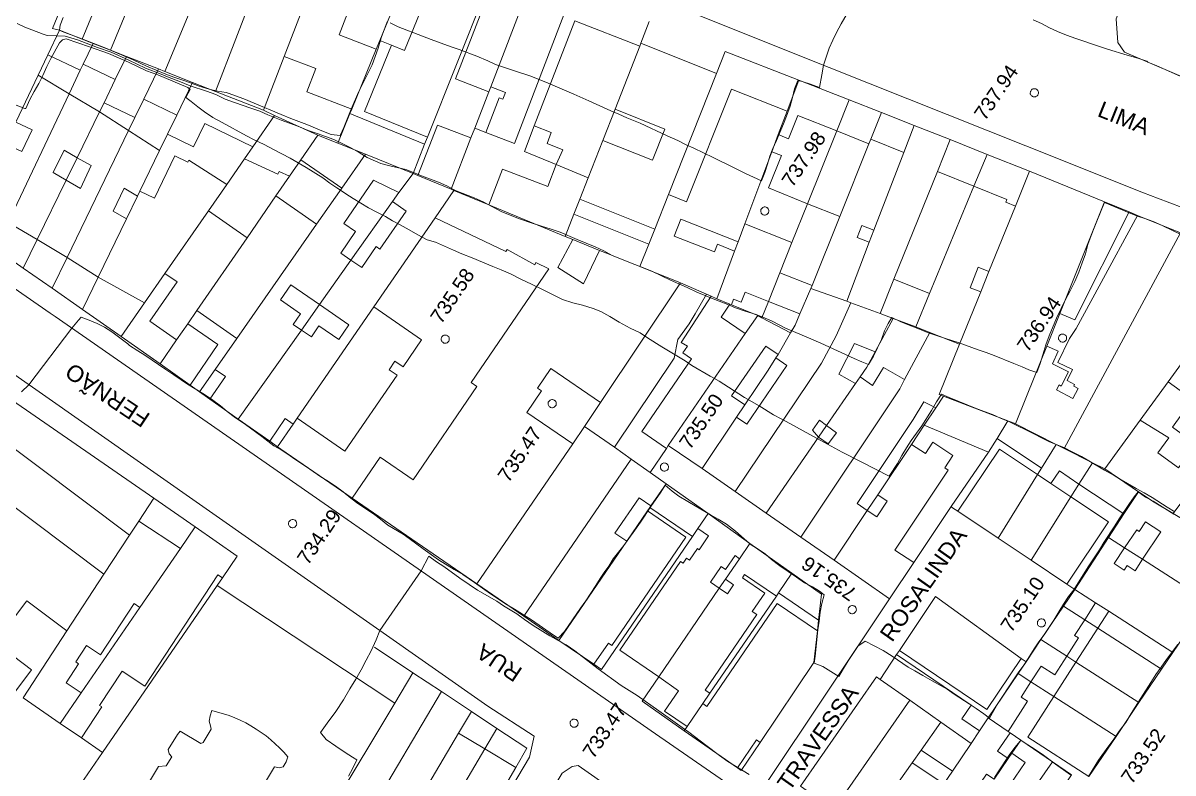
# Model space of a CAD drawing. Header units: metres. Extents: x 325024 to 7190115, y 7391967 to 10157759.
# Drawn here: x 325580.7 to 325721.8, y 7392856.7 to 7392948.6 of the extents above; entities that cross this region are included whole.
import ezdxf
from ezdxf.enums import TextEntityAlignment as Align

# ---------------------------------------------------------------- set-up
doc = ezdxf.new("R2010")
doc.units = ezdxf.units.M
doc.layers.get('0').update_dxf_attribs({"lineweight": 18})
for name, color, linetype, lineweight in [('100_SIST_VIARIO_MEIO_FIO', 1, 'Continuous', 18), ('108_SEP_FIS_CANT_CENT_ILHA', 7, 'Continuous', 18), ('144_P_DUPLA_ASF_TOP', 7, 'Continuous', 18), ('160_P_SIMP_ASF_TOP', 7, 'Continuous', 18), ('206_MURO_E_MURO_ARRIMO', 7, 'Continuous', 18), ('214_PROJ_BEIRAL_EDIF', 10, 'Continuous', 18), ('600_CURVA_MESTRA', 14, 'Continuous', 18), ('604_CURVA_INTERM', 7, 'Continuous', 18), ('606_PTO_COTADO', 7, 'Continuous', 18), ('608_PTO_COTADO_INTERVIA', 1, 'Continuous', 18)]:
    doc.layers.add(name, color=color, linetype=linetype, lineweight=lineweight)
doc.styles.add('Style-Arial', font='arial.ttf', dxfattribs={"height": 1.75})

# ---------------------------------------------------------------- blocks, each defined once
blk = doc.blocks.new('SP10')
at = {"color": 0, "linetype": 'Continuous'}
blk.add_lwpolyline([(-0.03, -0.51), (-0.14, -0.49), (-0.24, -0.46), (-0.31, -0.42), (-0.35, -0.39), (-0.42, -0.31), (-0.47, -0.24), (-0.51, -0.15), (-0.52, -0.09), (-0.52, 0.03), (-0.51, 0.11), (-0.48, 0.2), (-0.44, 0.27), (-0.4, 0.33), (-0.32, 0.39), (-0.23, 0.44), (-0.15, 0.48), (-0.1, 0.48), (-0.03, 0.48), (0.08, 0.48), (0.19, 0.44), (0.27, 0.4), (0.35, 0.32), (0.41, 0.23), (0.46, 0.11), (0.48, 0.03), (0.48, -0.03), (0.47, -0.08), (0.44, -0.21), (0.38, -0.3), (0.31, -0.38), (0.23, -0.44), (0.1, -0.49), (0.02, -0.51)], close=True, dxfattribs=at)
blk = doc.blocks.new('SP09')
at = {"color": 0, "linetype": 'Continuous'}
blk.add_lwpolyline([(-0.03, -0.51), (-0.14, -0.49), (-0.24, -0.46), (-0.31, -0.42), (-0.35, -0.39), (-0.42, -0.31), (-0.47, -0.24), (-0.51, -0.15), (-0.52, -0.09), (-0.52, 0.03), (-0.51, 0.11), (-0.48, 0.2), (-0.44, 0.27), (-0.4, 0.33), (-0.32, 0.39), (-0.23, 0.44), (-0.15, 0.48), (-0.1, 0.48), (-0.03, 0.48), (0.08, 0.48), (0.19, 0.44), (0.27, 0.4), (0.35, 0.32), (0.41, 0.23), (0.46, 0.11), (0.48, 0.03), (0.48, -0.03), (0.47, -0.08), (0.44, -0.21), (0.38, -0.3), (0.31, -0.38), (0.23, -0.44), (0.1, -0.49), (0.02, -0.51)], close=True, dxfattribs=at)

msp = doc.modelspace()

# ---------------------------------------------------------------- linework, layer by layer
at = {"layer": '100_SIST_VIARIO_MEIO_FIO'}
for points in [[(325584.063, 7392913.077), (325539.846, 7392943.712), (325518.202, 7392959.079), (325516.641, 7392960.573), (325515.155, 7392962.616), (325514.417, 7392964.302), (325514.179, 7392966.049), (325514.436, 7392968.311), (325516.397, 7392973.214), (325517.671, 7392975.184), (325521.758, 7392978.265), (325523.298, 7392978.963), (325550.149, 7392984.425), (325555.177, 7392985.183), (325568.01, 7392985.638), (325573.228, 7392985.1), (325577.674, 7392983.965), (325674.821, 7392945.11), (325703.734, 7392933.572), (325718.204, 7392927.831), (325719.894, 7392927.188)], [(325537.017, 7392935.249), (325582.306, 7392903.702), (325637.758, 7392864.894), (325643.443, 7392861.206), (325642.878, 7392858.634), (325614.67, 7392811.101), (325594.577, 7392776.41), (325592.279, 7392773.934), (325542.214, 7392805.927)], [(325719.894, 7392927.188), (325724.426, 7392925.464), (325729.176, 7392923.391), (325736.42, 7392919.65), (325743.549, 7392915.694), (325750.508, 7392911.449), (325757.286, 7392906.922), (325763.87, 7392902.12), (325770.248, 7392897.054), (325776.41, 7392891.731), (325790.968, 7392878.016), (325821.377, 7392848.706), (325837.412, 7392833.304), (325847.612, 7392823.593), (325854.696, 7392817.07), (325860.261, 7392812.178), (325869.472, 7392804.708), (325875.269, 7392800.089), (325887.848, 7392790.923), (325895.691, 7392785.323), (325900.575, 7392781.963), (325912.643, 7392774.706), (325962.342, 7392746.643)], [(325670.758, 7392852.929), (325658.34, 7392861.509), (325584.672, 7392912.655), (325584.063, 7392913.077)], [(325597.316, 7392770.598), (325597.658, 7392772.521), (325598.555, 7392774.8), (325630.424, 7392829.134), (325646.857, 7392856.674), (325648.087, 7392857.496), (325648.825, 7392857.615), (325665.937, 7392845.643)]]:
    msp.add_lwpolyline(points, dxfattribs=at)
at = {"layer": '108_SEP_FIS_CANT_CENT_ILHA'}
msp.add_lwpolyline([(325716.98, 7392951.56), (325715.634, 7392951.202), (325714.827, 7392949.159), (325715.038, 7392946.259), (325715.836, 7392945.086), (325725.33, 7392941.033), (325728.199, 7392939.739)], dxfattribs=at)
at = {"layer": '206_MURO_E_MURO_ARRIMO'}
for p, q in [((325666.884, 7392945.173), (325675.889, 7392941.646)), ((325675.889, 7392941.646), (325682.086, 7392939.219)), ((325682.086, 7392939.219), (325686.048, 7392937.667)), ((325686.048, 7392937.667), (325690.054, 7392936.099)), ((325694.468, 7392934.344), (325699.001, 7392932.542)), ((325699.001, 7392932.542), (325704.204, 7392930.473)), ((325716.418, 7392925.492), (325717.47, 7392925.061)), ((325580.764, 7392918.601), (325577.369, 7392920.966)), ((325584.304, 7392916.135), (325580.764, 7392918.601)), ((325588.046, 7392913.528), (325584.304, 7392916.135)), ((325592.784, 7392910.227), (325588.046, 7392913.528)), ((325597.552, 7392906.859), (325592.784, 7392910.227)), ((325602.4, 7392903.435), (325601.226, 7392904.264)), ((325603.663, 7392902.542), (325602.4, 7392903.435)), ((325596.775, 7392890.383), (325579.46, 7392902.366)), ((325611.953, 7392896.687), (325610.991, 7392897.366)), ((325612.367, 7392896.394), (325611.953, 7392896.687)), ((325621.105, 7392890.392), (325612.367, 7392896.394)), ((325657.661, 7392893.556), (325659.656, 7392896.5)), ((325699.19, 7392896.049), (325694.59, 7392889.351)), ((325601.851, 7392886.87), (325596.775, 7392890.383)), ((325694.59, 7392889.351), (325690, 7392882.485)), ((325694.59, 7392889.351), (325694.776, 7392889.227)), ((325694.776, 7392889.227), (325695.43, 7392888.79)), ((325708.795, 7392879.856), (325709.757, 7392879.213)), ((325687.039, 7392878.055), (325671.648, 7392855.031)), ((325678.178, 7392874.113), (325678.324, 7392875.43)), ((325623.834, 7392872.139), (325628.562, 7392868.999)), ((325688.238, 7392871.716), (325687.898, 7392871.206)), ((325703.778, 7392870.33), (325703.186, 7392870.756)), ((325651.695, 7392869.376), (325650.757, 7392870.021)), ((325656.682, 7392865.5), (325661.857, 7392861.88)), ((325635.733, 7392864.235), (325638.869, 7392862.153)), ((325638.869, 7392862.153), (325642.518, 7392859.729)), ((325642.518, 7392859.729), (325641.177, 7392857.391)), ((325668.824, 7392857.007), (325671.149, 7392860.458)), ((325668.365, 7392857.327), (325668.824, 7392857.007))]:
    msp.add_line(p, q, dxfattribs=at)
for points in [[(325656.52, 7392946.157), (325657.565, 7392948.827)], [(325624.065, 7392945.457), (325621.052, 7392938.101)], [(325582.571, 7392942.233), (325583.761, 7392944.74)], [(325666.884, 7392945.173), (325665.807, 7392942.465)], [(325587.754, 7392942.845), (325586.387, 7392939.966)], [(325674.459, 7392937.829), (325675.889, 7392941.646)], [(325636.153, 7392935.763), (325637.87, 7392940.217)], [(325590.674, 7392938.878), (325590.122, 7392937.748)], [(325680.556, 7392935.408), (325682.086, 7392939.219)], [(325594.467, 7392937.077), (325593.685, 7392935.466)], [(325684.73, 7392934.387), (325686.048, 7392937.667)], [(325635.685, 7392934.55), (325636.153, 7392935.763)], [(325636.153, 7392935.763), (325637.526, 7392935.234)], [(325646.133, 7392931.292), (325642.255, 7392932.912), (325643.455, 7392936.024)], [(325597.48, 7392932.999), (325598.461, 7392935.024)], [(325630.002, 7392933.777), (325630.347, 7392934.642)], [(325697.391, 7392928.649), (325699.001, 7392932.542)], [(325587.377, 7392932.133), (325586.028, 7392929.372)], [(325607.895, 7392931.984), (325605.716, 7392928.846)], [(325613.44, 7392929.872), (325611.76, 7392927.439)], [(325620.961, 7392919.577), (325626.042, 7392926.744)], [(325675.059, 7392921.717), (325676.977, 7392926.494)], [(325582.467, 7392922.086), (325580.764, 7392918.601)], [(325586.135, 7392919.908), (325584.304, 7392916.135)], [(325588.046, 7392913.528), (325589.965, 7392917.489)], [(325595.627, 7392914.322), (325592.784, 7392910.227)], [(325671.364, 7392912.514), (325672.167, 7392914.514)], [(325614.879, 7392911), (325617.099, 7392914.13)], [(325667.628, 7392914.099), (325670.862, 7392912.776)], [(325673.094, 7392907.601), (325672.13, 7392906.077), (325669.274, 7392901.82)], [(325685.25, 7392908.342), (325684.233, 7392906.472), (325683.416, 7392905.283)], [(325604.314, 7392906.176), (325602.4, 7392903.435)], [(325613.875, 7392899.477), (325611.953, 7392896.687)], [(325679.316, 7392899.32), (325678.307, 7392897.853)], [(325689.724, 7392896.99), (325691.287, 7392899.328)], [(325710.272, 7392892.123), (325709.283, 7392890.553)], [(325596.775, 7392890.383), (325594.939, 7392887.582)], [(325684.305, 7392888.884), (325685.582, 7392890.795)], [(325657.639, 7392889.268), (325657.334, 7392888.822)], [(325651.695, 7392869.376), (325662.859, 7392885.697)], [(325718.081, 7392882.894), (325715.873, 7392884.312)], [(325605.199, 7392880.636), (325604.557, 7392879.702)], [(325666.151, 7392879.344), (325666.907, 7392880.448)], [(325665.001, 7392866.477), (325673.147, 7392878.386)], [(325712.583, 7392874.46), (325710.972, 7392875.495)], [(325708.774, 7392871.019), (325709.906, 7392870.292)], [(325656.682, 7392865.5), (325658.737, 7392868.504)], [(325704.377, 7392867.886), (325707.197, 7392866.075)], [(325638.869, 7392862.153), (325637.393, 7392859.656)], [(325701.824, 7392861.628), (325703.121, 7392860.739)], [(325701.583, 7392858.478), (325702.022, 7392859.123)]]:
    msp.add_lwpolyline(points, dxfattribs=at)
at = {"layer": '214_PROJ_BEIRAL_EDIF'}
for points in [[(325595.023, 7392973.828), (325584.331, 7392947.969), (325585.189, 7392947.75), (325587.976, 7392946.663), (325598.615, 7392972.393)], [(325589.318, 7392946.14), (325587.976, 7392946.663), (325598.615, 7392972.393), (325602.109, 7392970.997), (325591.482, 7392945.296)], [(325593.438, 7392944.534), (325597.346, 7392943.01), (325598.14, 7392942.701), (325608.82, 7392968.316), (325602.109, 7392970.997), (325591.482, 7392945.296)], [(325608.82, 7392968.316), (325598.14, 7392942.701), (325601.534, 7392941.366), (325604.349, 7392940.26), (325614.32, 7392966.12)], [(325612.781, 7392944.554), (325620.113, 7392963.617), (325614.32, 7392966.12), (325604.349, 7392940.26), (325610.238, 7392937.942)], [(325637.87, 7392940.217), (325638.11, 7392940.837), (325642.554, 7392952.364), (325643.337, 7392954.395), (325640.866, 7392955.36), (325638.696, 7392949.732), (325637.108, 7392950.345), (325633.807, 7392941.783)], [(325630.658, 7392952.934), (325627.521, 7392945.276), (325625.936, 7392945.926), (325622.612, 7392937.81), (325630.347, 7392934.642), (325637.463, 7392952.516), (325631.489, 7392954.963)], [(325626.453, 7392951.289), (325624.498, 7392946.515), (325625.936, 7392945.926), (325627.521, 7392945.276), (325630.658, 7392952.934), (325627.634, 7392954.172)], [(325626.453, 7392951.289), (325624.498, 7392946.515), (325624.065, 7392945.457), (325619.511, 7392947.213), (325621.778, 7392953.092)], [(325638.11, 7392940.837), (325639.905, 7392940.145), (325639.576, 7392939.294), (325639.154, 7392939.456), (325637.526, 7392935.234), (325641.005, 7392933.892), (325647.406, 7392950.493), (325642.554, 7392952.364)], [(325646.133, 7392931.292), (325646.942, 7392933.112), (325645.014, 7392933.856), (325645.54, 7392935.22), (325643.455, 7392936.024), (325648.417, 7392948.895), (325656.389, 7392945.821), (325653.357, 7392938.071), (325651.858, 7392934.239), (325650.063, 7392929.65)], [(325588.104, 7392943.583), (325587.754, 7392942.845), (325583.761, 7392944.74), (325585.189, 7392947.75), (325587.976, 7392946.663), (325589.318, 7392946.14)], [(325589.318, 7392946.14), (325588.104, 7392943.583), (325592.057, 7392941.707), (325593.438, 7392944.534), (325591.482, 7392945.296)], [(325651.858, 7392934.239), (325650.063, 7392929.65), (325649.039, 7392927.032), (325658.221, 7392923.382), (325659.907, 7392927.622), (325665.807, 7392942.465), (325656.52, 7392946.157), (325656.389, 7392945.821), (325653.357, 7392938.071), (325659.476, 7392935.639), (325657.955, 7392931.815)], [(325592.057, 7392941.707), (325593.438, 7392944.534), (325597.346, 7392943.01), (325595.555, 7392939.32), (325594.467, 7392937.077), (325590.674, 7392938.878)], [(325619.337, 7392933.913), (325617.375, 7392934.701), (325616.918, 7392934.909), (325611.603, 7392937.322), (325610.238, 7392937.942), (325612.781, 7392944.554), (325616.651, 7392943.062), (325615.555, 7392940.22), (325621.052, 7392938.101), (325620.821, 7392937.538)], [(325597.346, 7392943.01), (325598.14, 7392942.701), (325601.534, 7392941.366), (325599.594, 7392937.363), (325595.555, 7392939.32)], [(325578.585, 7392933.835), (325575.088, 7392926.469), (325578.905, 7392924.202), (325586.387, 7392939.966), (325582.571, 7392942.233), (325579.853, 7392936.508), (325581.85, 7392935.561), (325580.581, 7392932.888)], [(325608.929, 7392933.472), (325603.021, 7392936.335), (325601.64, 7392933.484), (325598.461, 7392935.024), (325599.594, 7392937.363), (325601.534, 7392941.366), (325604.349, 7392940.26), (325610.238, 7392937.942), (325611.603, 7392937.322)], [(325587.377, 7392932.133), (325590.122, 7392937.748), (325586.387, 7392939.966), (325578.905, 7392924.202), (325582.467, 7392922.086), (325586.028, 7392929.372), (325584.441, 7392930.306), (325585.765, 7392933.055)], [(325668.031, 7392920.677), (325665.84, 7392914.831), (325665.136, 7392915.144), (325664.572, 7392915.396), (325661.408, 7392916.804), (325656.398, 7392918.796), (325657.493, 7392921.551), (325658.221, 7392923.382), (325659.907, 7392927.622), (325662.142, 7392926.734), (325667.631, 7392940.544), (325674.459, 7392937.829), (325673.384, 7392934.961), (325672.597, 7392932.863), (325669.281, 7392924.014), (325668.454, 7392921.808), (325661.447, 7392924.593), (325660.627, 7392922.532), (325665.542, 7392920.578), (325665.916, 7392921.518)], [(325587.377, 7392932.133), (325590.122, 7392937.748), (325593.685, 7392935.466), (325586.135, 7392919.908), (325582.467, 7392922.086), (325586.028, 7392929.372), (325587.778, 7392928.342), (325589.077, 7392931.16)], [(325607.895, 7392931.984), (325608.929, 7392933.472), (325611.603, 7392937.322), (325616.918, 7392934.909), (325614.821, 7392931.872), (325613.44, 7392929.872), (325612.145, 7392930.46), (325611.992, 7392930.124)], [(325628.578, 7392930.199), (325630.002, 7392933.777), (325620.821, 7392937.538), (325619.337, 7392933.913), (325622.732, 7392932.548)], [(325673.384, 7392934.961), (325672.597, 7392932.863), (325673.775, 7392932.39), (325672.181, 7392928.419), (325676.977, 7392926.494), (325680.556, 7392935.408), (325675.786, 7392937.323), (325674.636, 7392934.458)], [(325593.431, 7392924.642), (325589.965, 7392917.489), (325586.135, 7392919.908), (325593.685, 7392935.466), (325597.48, 7392932.999), (325595.07, 7392928.025), (325594.785, 7392927.437), (325593.135, 7392928.379), (325591.793, 7392925.596)], [(325629.182, 7392929.948), (325633.259, 7392928.257), (325635.685, 7392934.55), (325631.569, 7392936.137)], [(325680.556, 7392935.408), (325676.977, 7392926.494), (325680.923, 7392924.909), (325684.504, 7392933.823)], [(325684.547, 7392921.757), (325685.124, 7392923.26), (325688.773, 7392932.764), (325690.054, 7392936.099), (325694.468, 7392934.344), (325692.901, 7392930.452), (325687.573, 7392917.223), (325685.88, 7392913.02), (325682.297, 7392914.359), (325681.777, 7392914.544)], [(325616.918, 7392934.909), (325617.375, 7392934.701), (325619.337, 7392933.913), (325622.732, 7392932.548), (325619.839, 7392928.407), (325614.821, 7392931.872)], [(325677.525, 7392916.449), (325677.388, 7392916.108), (325681.777, 7392914.544), (325684.547, 7392921.757), (325683.047, 7392922.332), (325683.625, 7392923.836), (325685.124, 7392923.26), (325688.773, 7392932.764), (325684.73, 7392934.387), (325684.504, 7392933.823), (325680.923, 7392924.909)], [(325626.831, 7392927.856), (325623.748, 7392929.359), (325620.094, 7392924.054), (325621.514, 7392923.076), (325619.701, 7392920.445), (325620.961, 7392919.577), (325617.099, 7392914.13), (325613.593, 7392916.544), (325612.326, 7392914.704), (325614.787, 7392913.01), (325613.878, 7392911.689), (325614.879, 7392911), (325607.141, 7392900.086), (325603.663, 7392902.542), (325605.57, 7392905.311), (325604.314, 7392906.176), (325606.974, 7392909.985), (325616.755, 7392923.99), (325619.839, 7392928.407), (325622.732, 7392932.548), (325628.578, 7392930.199)], [(325605.716, 7392928.846), (325603.47, 7392925.613), (325598.14, 7392917.939), (325595.627, 7392914.322), (325589.965, 7392917.489), (325593.431, 7392924.642), (325594.785, 7392927.437), (325595.07, 7392928.025), (325596.853, 7392927.161), (325599.364, 7392932.343), (325600.959, 7392931.57), (325601.089, 7392931.838)], [(325637.861, 7392926.335), (325647.26, 7392922.484), (325648.322, 7392925.197), (325649.039, 7392927.032), (325650.063, 7392929.65), (325646.133, 7392931.292), (325645.098, 7392928.61), (325639.561, 7392930.745)], [(325629.182, 7392929.948), (325628.578, 7392930.199), (325626.831, 7392927.856), (325626.042, 7392926.744), (325627.728, 7392925.583), (325624.521, 7392920.926), (325624.055, 7392921.248), (325622.279, 7392918.669), (325620.961, 7392919.577), (325617.099, 7392914.13), (325620.71, 7392911.643), (325619.463, 7392909.833), (325617.035, 7392911.505), (325616.105, 7392910.155), (325614.879, 7392911), (325607.141, 7392900.086), (325610.991, 7392897.366), (325612.905, 7392900.145), (325613.875, 7392899.477), (325614.369, 7392900.195), (325623.758, 7392913.829), (325631.299, 7392924.778), (325633.597, 7392928.116), (325633.259, 7392928.257)], [(325697.391, 7392928.649), (325692.901, 7392930.452), (325687.573, 7392917.223), (325691.942, 7392915.469)], [(325698.214, 7392915.681), (325696.926, 7392916.176), (325697.895, 7392918.7), (325699.229, 7392918.187), (325702.474, 7392926.202), (325701.301, 7392926.673), (325701.441, 7392927.023), (325697.391, 7392928.649), (325691.942, 7392915.469), (325690.253, 7392911.383), (325691.957, 7392910.714), (325695.62, 7392909.276)], [(325608.221, 7392922.313), (325602.054, 7392913.381), (325606.974, 7392909.985), (325616.755, 7392923.99), (325611.76, 7392927.439)], [(325651.456, 7392920.77), (325652.317, 7392920.419), (325656.398, 7392918.796), (325661.408, 7392916.804), (325651.593, 7392902.134), (325645.492, 7392906.307), (325643.829, 7392903.875), (325644.331, 7392903.531), (325642.534, 7392900.905), (325648.163, 7392897.055), (325636.414, 7392879.875), (325621.105, 7392890.392), (325624.54, 7392895.413), (325628.592, 7392892.641), (325636.411, 7392904.072), (325635.702, 7392904.557), (325645.257, 7392918.527), (325643.653, 7392919.296), (325643.515, 7392918.992), (325640.126, 7392920.868), (325639.972, 7392920.643), (325631.299, 7392924.778), (325633.597, 7392928.116), (325637.861, 7392926.335), (325647.26, 7392922.484), (325648.199, 7392922.101), (325646.361, 7392918.667), (325649.479, 7392916.671)], [(325598.14, 7392917.939), (325603.47, 7392925.613), (325608.221, 7392922.313), (325602.054, 7392913.381), (325600.945, 7392911.774), (325599.576, 7392909.791), (325596.275, 7392912.084), (325599.625, 7392916.907)], [(325707.912, 7392913.037), (325713.383, 7392926.732), (325716.418, 7392925.492), (325709.781, 7392912.256)], [(325656.398, 7392918.796), (325657.493, 7392921.551), (325648.322, 7392925.197), (325647.26, 7392922.484), (325648.199, 7392922.101), (325651.456, 7392920.77), (325652.317, 7392920.419)], [(325667.628, 7392914.099), (325667.461, 7392914.168), (325665.84, 7392914.831), (325668.031, 7392920.677), (325668.454, 7392921.808), (325669.281, 7392924.014), (325675.059, 7392921.717), (325673.58, 7392918.033), (325672.167, 7392914.514), (325669.329, 7392915.643), (325668.849, 7392914.436), (325667.91, 7392914.809)], [(325717.791, 7392899.963), (325721.222, 7392904.668), (325731.813, 7392919.197), (325722.712, 7392922.918), (325708.474, 7392896.479), (325711.921, 7392894.74), (325713.428, 7392893.979)], [(325740.348, 7392913.32), (325731.813, 7392919.197), (325721.222, 7392904.668), (325723.43, 7392903.059), (325727.643, 7392908.838), (325729.484, 7392907.496), (325729.456, 7392905.96), (325726.042, 7392901.278), (325724.258, 7392902.579), (325721.731, 7392899.113), (325724.602, 7392897.02), (325722.472, 7392894.099), (325719.949, 7392895.939), (325721.288, 7392897.776), (325717.791, 7392899.963), (325713.428, 7392893.979), (325717.586, 7392891.182), (325719.481, 7392889.903), (325721.814, 7392888.52), (325737.187, 7392909.09)], [(325676.036, 7392912.976), (325672.167, 7392914.514), (325673.58, 7392918.033), (325677.525, 7392916.449), (325677.388, 7392916.108)], [(325691.942, 7392915.469), (325687.573, 7392917.223), (325685.88, 7392913.02), (325687.469, 7392912.426), (325690.253, 7392911.383)], [(325653.276, 7392896.628), (325649.622, 7392899.187), (325651.593, 7392902.134), (325661.408, 7392916.804), (325664.572, 7392915.396), (325663.182, 7392912.982), (325662.452, 7392911.759), (325661.049, 7392909.861), (325660.62, 7392907.55)], [(325668.273, 7392900.329), (325669.542, 7392899.48), (325674.418, 7392906.67), (325673.094, 7392907.601), (325673.358, 7392908.018), (325674.875, 7392910.681), (325675.44, 7392911.597), (325676.036, 7392912.976), (325677.388, 7392916.108), (325681.777, 7392914.544), (325682.297, 7392914.359), (325680.483, 7392910.279), (325678.705, 7392906.934), (325668.087, 7392891.207), (325664.037, 7392894.017)], [(325665.136, 7392915.144), (325665.84, 7392914.831), (325667.461, 7392914.168), (325666.381, 7392912.599), (325669.337, 7392910.563), (325659.896, 7392896.854), (325659.656, 7392896.5), (325656.631, 7392898.583), (325662.747, 7392907.464), (325661.663, 7392908.211), (325662.238, 7392909.046), (325661.491, 7392909.478)], [(325678.307, 7392897.853), (325671.912, 7392888.553), (325668.087, 7392891.207), (325678.705, 7392906.934), (325680.483, 7392910.279), (325682.297, 7392914.359), (325685.88, 7392913.02), (325687.469, 7392912.426), (325685.25, 7392908.342), (325682.732, 7392909.359), (325680.793, 7392905.592), (325682.854, 7392904.466), (325679.316, 7392899.32), (325678.453, 7392899.963), (325677.564, 7392898.714)], [(325614.369, 7392900.195), (325623.758, 7392913.829), (325629.617, 7392909.795), (325627.354, 7392906.509), (325626.365, 7392907.19), (325625.64, 7392906.137), (325626.629, 7392905.457), (325620.227, 7392896.161)], [(325669.337, 7392910.563), (325670.862, 7392912.776), (325671.364, 7392912.514), (325674.875, 7392910.681), (325673.358, 7392908.018), (325671.846, 7392909.038), (325667.643, 7392902.943), (325669.274, 7392901.82), (325668.273, 7392900.329), (325664.037, 7392894.017), (325659.896, 7392896.854)], [(325599.576, 7392909.791), (325600.945, 7392911.774), (325604.647, 7392909.219), (325601.226, 7392904.264), (325597.552, 7392906.859)], [(325693.667, 7392902.888), (325693.118, 7392903.098), (325695.62, 7392909.276), (325691.957, 7392910.714), (325688.882, 7392904.929), (325688.28, 7392903.796), (325676.132, 7392885.624), (325680.227, 7392882.783), (325684.305, 7392888.884), (325683.055, 7392889.72), (325689.943, 7392900.024), (325691.231, 7392902.216), (325692.707, 7392901.452)], [(325678.307, 7392897.853), (325671.912, 7392888.553), (325676.132, 7392885.624), (325688.28, 7392903.796), (325688.882, 7392904.929), (325686.276, 7392906.417), (325684.941, 7392904.204), (325683.416, 7392905.283), (325682.854, 7392904.466), (325679.316, 7392899.32), (325680.523, 7392898.42), (325679.523, 7392897.038)], [(325693.667, 7392902.888), (325692.707, 7392901.452), (325691.287, 7392899.328), (325699.19, 7392896.049), (325700.225, 7392897.717), (325701.559, 7392899.869)], [(325590.663, 7392881.061), (325573.096, 7392894.227), (325576.623, 7392898.738), (325593.808, 7392885.858)], [(325649.622, 7392899.187), (325653.276, 7392896.628), (325655.33, 7392895.189), (325642.156, 7392875.93), (325636.414, 7392879.875), (325648.163, 7392897.055)], [(325687.039, 7392878.055), (325690, 7392882.485), (325687.678, 7392884.037), (325694.23, 7392893.838), (325693.815, 7392894.115), (325694.811, 7392895.605), (325692.357, 7392897.246), (325691.425, 7392895.853), (325689.724, 7392896.99), (325685.582, 7392890.795), (325686.743, 7392890.019), (325685.465, 7392888.109), (325684.305, 7392888.884), (325680.227, 7392882.783)], [(325705.199, 7392893.284), (325700.523, 7392896.41), (325695.43, 7392888.79), (325700.357, 7392885.496)], [(325706.839, 7392892.187), (325707.87, 7392893.729), (325710.272, 7392892.123), (325711.921, 7392894.74), (325708.474, 7392896.479), (325707.489, 7392896.969), (325705.685, 7392894.067), (325705.199, 7392893.284)], [(325654.802, 7392885.121), (325653.347, 7392886.116), (325656.312, 7392890.452), (325657.768, 7392889.456), (325659.62, 7392892.163), (325657.661, 7392893.556), (325655.33, 7392895.189), (325642.156, 7392875.93), (325646.483, 7392872.957)], [(325715.759, 7392888.455), (325710.272, 7392892.123), (325711.921, 7392894.74), (325713.428, 7392893.979), (325717.586, 7392891.182)], [(325568.141, 7392887.89), (325572.508, 7392884.617), (325568.555, 7392879.342), (325564.081, 7392882.696), (325559.058, 7392876.272), (325576.918, 7392862.887), (325581.766, 7392869.356), (325577.329, 7392872.682), (325581.182, 7392877.824), (325586.116, 7392874.127), (325590.663, 7392881.061), (325573.096, 7392894.227)], [(325705.199, 7392893.284), (325700.357, 7392885.496), (325704.396, 7392882.796), (325709.283, 7392890.553), (325706.839, 7392892.187)], [(325657.768, 7392889.456), (325657.639, 7392889.268), (325662.859, 7392885.697), (325663.53, 7392886.678), (325664.774, 7392888.497), (325659.62, 7392892.163)], [(325709.283, 7392890.553), (325704.396, 7392882.796), (325708.795, 7392879.856), (325713.888, 7392887.475)], [(325721.814, 7392888.52), (325719.481, 7392889.903), (325717.586, 7392891.182), (325715.759, 7392888.455), (325713.888, 7392885.587), (325715.873, 7392884.312), (325717.356, 7392886.53), (325717.661, 7392886.326), (325718.45, 7392887.507), (325720.327, 7392886.253), (325718.081, 7392882.894), (325726.061, 7392877.769), (325729.903, 7392883.391), (325730.368, 7392883.324), (325723.532, 7392887.503)], [(325654.802, 7392885.121), (325657.334, 7392888.822), (325662.029, 7392885.61), (325652.955, 7392872.345), (325652.54, 7392872.629), (325650.757, 7392870.021), (325646.483, 7392872.957)], [(325593.808, 7392885.858), (325590.663, 7392881.061), (325586.116, 7392874.127), (325580.733, 7392865.918), (325585.298, 7392862.782), (325587.884, 7392866.544), (325586.035, 7392867.757), (325587.555, 7392870.075), (325587.195, 7392870.311), (325588.514, 7392872.323), (325590.246, 7392871.187), (325594.362, 7392877.465), (325595.07, 7392877.001), (325600.041, 7392884.236), (325594.939, 7392887.582)], [(325668.635, 7392882.975), (325669.913, 7392884.843), (325664.774, 7392888.497), (325663.53, 7392886.678), (325664.844, 7392885.779), (325663.676, 7392884.071), (325663.465, 7392884.214), (325662.486, 7392882.782), (325662.125, 7392883.029), (325661.711, 7392882.424), (325661.397, 7392882.639), (325653.963, 7392871.77), (325658.737, 7392868.504), (325666.151, 7392879.344), (325665.071, 7392880.083), (325666.389, 7392882.01), (325666.923, 7392881.645), (325668.088, 7392883.349)], [(325587.899, 7392860.994), (325590.4, 7392864.81), (325590.135, 7392864.983), (325592.876, 7392869.163), (325595.663, 7392867.336), (325604.629, 7392881.009), (325605.199, 7392880.636), (325607.023, 7392883.291), (325601.851, 7392886.87), (325600.041, 7392884.236), (325595.07, 7392877.001), (325587.884, 7392866.544), (325585.298, 7392862.782)], [(325666.151, 7392879.344), (325658.737, 7392868.504), (325661.129, 7392866.787), (325659.418, 7392864.284), (325662.199, 7392862.381), (325664.127, 7392865.2), (325665.001, 7392866.477), (325664.432, 7392866.866), (325670.765, 7392876.124), (325670.198, 7392876.511), (325671.733, 7392878.756), (325668.978, 7392880.64), (325669.257, 7392881.047), (325673.147, 7392878.386), (325673.42, 7392878.785), (325675.06, 7392881.183), (325669.913, 7392884.843), (325668.635, 7392882.975), (325666.907, 7392880.448), (325667.911, 7392879.761), (325667.156, 7392878.657)], [(325713.888, 7392885.587), (325709.757, 7392879.213), (325712.308, 7392877.575), (325713.919, 7392876.54), (325721.798, 7392871.479), (325726.061, 7392877.769), (325718.081, 7392882.894), (325717.148, 7392881.497), (325716.187, 7392882.14), (325715.804, 7392881.567), (325714.583, 7392882.383), (325715.873, 7392884.312)], [(325675.06, 7392881.183), (325678.676, 7392878.611), (325678.324, 7392875.43), (325673.42, 7392878.785)], [(325590.482, 7392859.219), (325604.557, 7392879.702), (325626.325, 7392865.262), (325618.666, 7392852.47), (325616.249, 7392848.433), (325613.849, 7392844.425), (325611.503, 7392840.514), (325609.163, 7392836.614), (325606.822, 7392832.714), (325603.706, 7392827.521), (325600.603, 7392822.349), (325598.033, 7392818.067), (325595.729, 7392814.228), (325593.361, 7392810.283), (325590.895, 7392806.173), (325589.068, 7392803.129), (325588.491, 7392802.168), (325581.601, 7392790.686), (325555.626, 7392807.232), (325563.807, 7392819.511), (325570.144, 7392829.023), (325583.289, 7392848.753)], [(325710.972, 7392875.495), (325712.308, 7392877.575), (325709.757, 7392879.213), (325708.377, 7392877.162)], [(325570.144, 7392829.023), (325583.289, 7392848.753), (325590.482, 7392859.219), (325587.899, 7392860.994), (325585.298, 7392862.782), (325580.733, 7392865.918), (325586.116, 7392874.127), (325581.182, 7392877.824), (325577.329, 7392872.682), (325581.766, 7392869.356), (325576.918, 7392862.887), (325559.058, 7392876.272), (325549.069, 7392863.496), (325539.322, 7392850.49), (325538.667, 7392849.616), (325540.925, 7392848.139), (325549.024, 7392842.841), (325554.038, 7392839.56), (325555.961, 7392838.302), (325561.432, 7392834.723)], [(325688.238, 7392871.716), (325692.658, 7392878.327), (325703.186, 7392870.756), (325698.959, 7392864.487)], [(325664.127, 7392865.2), (325662.199, 7392862.381), (325661.857, 7392861.88), (325668.365, 7392857.327), (325670.712, 7392860.758), (325671.149, 7392860.458), (325677.751, 7392870.257), (325678.178, 7392874.113), (325673.259, 7392877.478), (325664.627, 7392864.858)], [(325710.972, 7392875.495), (325709.729, 7392873.559), (325710.208, 7392873.252), (325708.774, 7392871.019), (325705.61, 7392873.051), (325708.377, 7392877.162)], [(325713.919, 7392876.54), (325712.583, 7392874.46), (325720.411, 7392869.432), (325721.798, 7392871.479)], [(325709.906, 7392870.292), (325712.583, 7392874.46), (325720.411, 7392869.432), (325717.631, 7392865.33)], [(325704.377, 7392867.886), (325702.81, 7392868.893), (325703.778, 7392870.33), (325705.61, 7392873.051), (325708.774, 7392871.019), (325707.302, 7392868.728), (325705.614, 7392869.812)], [(325698.067, 7392861.858), (325695.896, 7392863.322), (325697.051, 7392865.035), (325687.898, 7392871.206), (325685.871, 7392868.174), (325689.519, 7392865.613), (325693.343, 7392862.928), (325697.039, 7392860.334)], [(325707.197, 7392866.075), (325709.906, 7392870.292), (325717.631, 7392865.33), (325714.819, 7392861.18)], [(325626.325, 7392865.262), (325618.666, 7392852.47), (325621.625, 7392850.699), (325622.36, 7392850.259), (325623.128, 7392851.559), (325632.059, 7392866.676), (325628.562, 7392868.999)], [(325680.184, 7392852.242), (325676.117, 7392855.066), (325685.43, 7392868.483), (325685.871, 7392868.174), (325689.519, 7392865.613)], [(325704.377, 7392867.886), (325703.164, 7392865.998), (325703.947, 7392865.495), (325701.574, 7392861.8), (325699.148, 7392863.463), (325702.81, 7392868.893)], [(325627.696, 7392850.632), (325626.086, 7392851.596), (325626.509, 7392852.303), (325628.115, 7392851.341), (325634.168, 7392861.587), (325635.733, 7392864.235), (325632.059, 7392866.676), (325623.128, 7392851.559), (325626.907, 7392849.297)], [(325680.184, 7392852.242), (325689.519, 7392865.613), (325693.343, 7392862.928), (325690.922, 7392859.517), (325689.821, 7392857.965), (325683.833, 7392849.526), (325682.402, 7392847.509), (325678.69, 7392850.102)], [(325707.197, 7392866.075), (325703.993, 7392861.086), (325711.491, 7392856.27), (325714.819, 7392861.18)], [(325697.757, 7392852.858), (325692.495, 7392845.125), (325688.579, 7392847.787), (325693.685, 7392855.359), (325694.748, 7392856.937), (325697.039, 7392860.334), (325698.067, 7392861.858), (325699.148, 7392863.463), (325701.574, 7392861.8), (325701.824, 7392861.628), (325700.284, 7392859.361), (325701.583, 7392858.478), (325699.848, 7392855.929), (325698.911, 7392856.566), (325696.822, 7392853.493)], [(325693.343, 7392862.928), (325697.039, 7392860.334), (325694.748, 7392856.937), (325690.922, 7392859.517)], [(325637.393, 7392859.656), (325630.132, 7392847.366), (325626.907, 7392849.297), (325627.696, 7392850.632), (325628.115, 7392851.341), (325634.168, 7392861.587)], [(325702.022, 7392859.123), (325703.121, 7392860.739), (325707.008, 7392858.074), (325696.213, 7392842.599), (325692.495, 7392845.125), (325697.757, 7392852.858), (325698.878, 7392852.096), (325701.283, 7392855.635), (325701.815, 7392855.274), (325703.669, 7392858.003)], [(325637.393, 7392859.656), (325641.177, 7392857.391), (325633.988, 7392845.057), (325630.132, 7392847.366)], [(325688.579, 7392847.787), (325693.685, 7392855.359), (325689.821, 7392857.965), (325683.833, 7392849.526), (325687.865, 7392846.727)], [(325696.213, 7392842.599), (325707.008, 7392858.074), (325709.357, 7392856.464), (325707.745, 7392854.093), (325708.276, 7392853.732), (325704.601, 7392848.325), (325705.471, 7392847.734), (325700.009, 7392840.019)]]:
    msp.add_lwpolyline(points, close=True, dxfattribs=at)
for points in [[(325703.924, 7392903.052), (325706.315, 7392909.037), (325707.912, 7392913.037), (325713.383, 7392926.732), (325705.303, 7392930.036), (325704.204, 7392930.473), (325702.474, 7392926.202), (325699.229, 7392918.187), (325698.214, 7392915.681), (325695.62, 7392909.276), (325693.118, 7392903.098), (325693.667, 7392902.888), (325701.559, 7392899.869), (325701.765, 7392899.79)], [(325718.27, 7392924.734), (325722.712, 7392922.918), (325708.474, 7392896.479), (325707.489, 7392896.969), (325702.5, 7392899.488), (325703.924, 7392903.052)], [(325712.758, 7392916.403), (325717.47, 7392925.061), (325718.27, 7392924.734)], [(325707.537, 7392908.513), (325707.721, 7392908.434), (325707.031, 7392906.857), (325708.973, 7392905.876), (325708.074, 7392904.128), (325707.829, 7392904.274), (325707.507, 7392903.663), (325709.501, 7392902.592), (325710.179, 7392903.847), (325709.642, 7392904.14), (325709.737, 7392904.331), (325708.807, 7392904.826), (325709.49, 7392906.174), (325707.692, 7392907.013), (325709.12, 7392909.953), (325709.92, 7392911.188), (325712.758, 7392916.403)], [(325703.924, 7392903.052), (325706.315, 7392909.037)], [(325706.315, 7392909.037), (325707.537, 7392908.513)], [(325702.5, 7392899.488), (325703.924, 7392903.052)], [(325700.342, 7392897.639), (325700.225, 7392897.717), (325701.559, 7392899.869)], [(325701.765, 7392899.79), (325702.326, 7392899.576), (325702.5, 7392899.488), (325707.489, 7392896.969), (325705.685, 7392894.067), (325700.342, 7392897.639)], [(325701.559, 7392899.869), (325701.765, 7392899.79)], [(325701.765, 7392899.79), (325702.326, 7392899.576), (325702.5, 7392899.488)], [(325610.462, 7392855.596), (325611.582, 7392857.462), (325612.148, 7392857.332), (325612.651, 7392857.457), (325613.028, 7392858.084), (325613.216, 7392858.698), (325612.727, 7392859.252), (325612.214, 7392859.784), (325611.678, 7392860.294), (325611.121, 7392860.781), (325610.543, 7392861.243), (325609.946, 7392861.68), (325609.33, 7392862.091), (325608.697, 7392862.474), (325608.048, 7392862.831), (325607.384, 7392863.159), (325606.706, 7392863.458), (325606.016, 7392863.728), (325605.315, 7392863.968), (325604.605, 7392864.177), (325603.886, 7392864.356), (325603.708, 7392863.722), (325603.564, 7392863.04), (325603.73, 7392862.479), (325603.823, 7392862.08), (325602.832, 7392860.428), (325602.552, 7392860.295), (325600.022, 7392861.814), (325599.665, 7392861.437), (325598.538, 7392859.56), (325598.668, 7392859.058), (325598.969, 7392858.683), (325598.303, 7392857.574), (325597.361, 7392857.512), (325592.403, 7392849.25)]]:
    msp.add_lwpolyline(points, dxfattribs=at)
at = {"layer": '600_CURVA_MESTRA', "elevation": 735}
for points in [[(325580.536, 7392903.411), (325581.455, 7392904.295), (325586.718, 7392911.234), (325587.541, 7392912.229), (325587.879, 7392912.59), (325588.863, 7392912.233), (325589.845, 7392911.801), (325590.738, 7392911.34), (325591.628, 7392910.784), (325593.605, 7392909.332), (325593.793, 7392909.102), (325594.808, 7392908.458), (325595.692, 7392907.923), (325598.25, 7392906.162), (325599.236, 7392905.531), (325600.905, 7392904.365), (325603.016, 7392903.116), (325604.015, 7392902.423), (325604.949, 7392901.709), (325605.779, 7392901.032), (325606.627, 7392900.374), (325608.039, 7392899.433), (325610.032, 7392897.941), (325611.499, 7392896.816), (325612.403, 7392896.313), (325613.355, 7392895.688), (325613.946, 7392895.25), (325615.366, 7392894.333), (325616.329, 7392893.669), (325617.254, 7392893), (325618.205, 7392892.444), (325619.071, 7392891.869), (325620.018, 7392891.164), (325620.929, 7392890.405), (325621.825, 7392889.719), (325623.715, 7392888.458), (325624.602, 7392887.819), (325625.503, 7392887.094), (325627.357, 7392885.978), (325628.091, 7392885.466), (325629.831, 7392884.173), (325631.718, 7392882.833), (325633.638, 7392881.635), (325634.669, 7392881.043), (325636.132, 7392880.07), (325638.1, 7392878.669), (325639.044, 7392878.016), (325640.141, 7392877.303), (325641.03, 7392876.776), (325643.092, 7392875.461), (325645.804, 7392873.612), (325646.38, 7392873.218), (325647.14, 7392874.047), (325649.121, 7392876.891), (325649.793, 7392877.824), (325651.003, 7392879.691), (325651.552, 7392880.563), (325652.126, 7392881.401), (325652.61, 7392882.06), (325653.149, 7392882.959), (325654.438, 7392884.582), (325655.038, 7392885.447), (325655.796, 7392886.456), (325656.492, 7392887.454), (325657.752, 7392889.391), (325658.981, 7392891.137), (325659.512, 7392891.987), (325660.382, 7392891.255), (325661.181, 7392890.647), (325662.289, 7392889.966), (325663.208, 7392889.469), (325665.081, 7392888.363), (325666.026, 7392887.825), (325667.036, 7392887.2), (325668.126, 7392886.332), (325669.192, 7392885.41), (325670.068, 7392884.691), (325670.93, 7392884.13), (325671.772, 7392883.553), (325672.57, 7392882.863), (325673.579, 7392882.082), (325675.626, 7392880.697), (325676.605, 7392880.032), (325677.575, 7392879.526), (325678.421, 7392878.983), (325678.995, 7392878.548), (325678.724, 7392877.467), (325678.529, 7392876.433), (325678.399, 7392875.314), (325678.252, 7392874.263), (325677.893, 7392871.003), (325677.769, 7392870.18), (325678.854, 7392869.748), (325680.821, 7392868.511), (325681.365, 7392869.495), (325681.95, 7392870.463), (325683.183, 7392872.3), (325683.877, 7392872.756)], [(325683.877, 7392872.756), (325684.03, 7392872.856), (325685.15, 7392872.304), (325686.27, 7392871.705), (325687.339, 7392871.02), (325689.331, 7392869.662), (325690.148, 7392869.235), (325691.136, 7392868.64), (325692.261, 7392867.988), (325694.085, 7392866.957), (325694.972, 7392866.348), (325696.82, 7392865.193), (325697.656, 7392864.623), (325698.604, 7392863.942), (325699.311, 7392863.406), (325699.82, 7392864.373), (325700.324, 7392865.239), (325702.229, 7392868.131), (325702.82, 7392868.993), (325703.496, 7392869.939), (325704.252, 7392871.049), (325704.768, 7392871.907), (325705.341, 7392872.769), (325705.983, 7392873.654), (325707.17, 7392875.435), (325707.813, 7392876.458), (325708.365, 7392877.41), (325708.996, 7392878.332), (325709.624, 7392879.142), (325710.16, 7392880.026), (325711.487, 7392882.092), (325712.774, 7392884.062), (325713.317, 7392884.937), (325714.652, 7392887.007), (325715.198, 7392887.877), (325716.477, 7392889.719), (325717.038, 7392890.551), (325717.519, 7392891.154), (325718.429, 7392890.511), (325719.353, 7392890.011), (325721.922, 7392888.43)]]:
    msp.add_lwpolyline(points, dxfattribs=at)
at = {"layer": '604_CURVA_INTERM', "flags": 128}
for points, elevation in [([(325625.779, 7392948.664), (325626.738, 7392948.192), (325629.734, 7392947.028), (325630.806, 7392946.615), (325633.235, 7392945.734), (325634.24, 7392945.405), (325636.385, 7392944.571), (325637.744, 7392944.004), (325638.697, 7392943.577), (325641.028, 7392942.799), (325642.913, 7392942.15), (325644.885, 7392941.374), (325648.307, 7392939.911), (325650.159, 7392939.097), (325652.861, 7392937.863), (325653.836, 7392937.472), (325654.806, 7392937.019), (325656.421, 7392936.347), (325659.758, 7392934.832), (325661.048, 7392934.225), (325662.092, 7392933.712), (325663.031, 7392933.29), (325665.409, 7392932.154), (325667.977, 7392930.893), (325669.372, 7392930.189), (325671.318, 7392929.311), (325671.719, 7392930.324), (325672.059, 7392931.33), (325672.34, 7392932.337), (325672.713, 7392933.28), (325673.181, 7392934.222), (325674.021, 7392936.291), (325674.401, 7392937.22), (325674.823, 7392938.444), (325675.137, 7392939.505), (325675.384, 7392940.557), (325675.768, 7392941.602), (325676.333, 7392941.46), (325677.349, 7392941.138), (325678.435, 7392940.724), (325678.734, 7392942.293), (325678.921, 7392943.473), (325679.629, 7392945.573), (325680.058, 7392946.561), (325680.516, 7392947.485), (325681.083, 7392948.557), (325683.048, 7392951.987)], 738), ([(325580.015, 7392948.589), (325580.952, 7392948.154), (325583.202, 7392947.282), (325583.709, 7392947.128), (325585.883, 7392947.013), (325587.424, 7392946.573), (325589.871, 7392945.66), (325591.536, 7392945.057), (325593.698, 7392944.102), (325595.77, 7392943.11), (325597.7, 7392942.355), (325598.643, 7392941.961), (325599.856, 7392941.505), (325601.241, 7392940.924), (325603.256, 7392940.294), (325604.392, 7392939.88), (325605.521, 7392939.326), (325606.663, 7392938.895), (325608.689, 7392938.207), (325609.774, 7392937.829), (325610.777, 7392937.383), (325612.397, 7392936.733), (325614.463, 7392935.987), (325615.701, 7392935.478), (325616.831, 7392935.101), (325618.877, 7392934.364), (325619.816, 7392933.924), (325620.942, 7392933.342), (325621.95, 7392932.768), (325622.956, 7392932.172), (325623.966, 7392931.697), (325624.638, 7392931.416), (325625.723, 7392931.146), (325627.683, 7392930.685), (325628.65, 7392930.314), (325629.61, 7392929.923), (325631.719, 7392929.144), (325632.729, 7392928.7), (325633.641, 7392928.208), (325633.864, 7392928.067), (325636.082, 7392927.204), (325637.198, 7392926.708), (325639.371, 7392925.545), (325641.524, 7392924.692), (325643.18, 7392924.094), (325644.347, 7392923.759), (325645.538, 7392923.381), (325646.62, 7392922.994), (325648.709, 7392922.089), (325650.934, 7392921.215), (325652.003, 7392920.704), (325652.986, 7392920.157), (325655.475, 7392919.161), (325656.665, 7392918.726), (325657.859, 7392918.229), (325660.152, 7392917.11), (325662.214, 7392916.208), (325663.394, 7392915.637), (325664.514, 7392915.194), (325665.582, 7392914.737), (325667.186, 7392914.124), (325668.136, 7392913.732), (325669.202, 7392913.357), (325670.655, 7392912.89), (325671.496, 7392912.581), (325672.625, 7392912.077), (325674.271, 7392911.222), (325675.251, 7392910.837), (325677.376, 7392909.937), (325678.615, 7392909.402), (325682.702, 7392907.52), (325683.653, 7392907.09), (325684.462, 7392906.793), (325685.067, 7392907.808), (325686.027, 7392909.856), (325686.428, 7392910.902), (325686.847, 7392911.813), (325687.296, 7392912.558), (325688.338, 7392912.06), (325689.448, 7392911.606), (325690.695, 7392911.128), (325691.679, 7392910.691), (325693.906, 7392909.951), (325695.593, 7392909.422), (325697.885, 7392908.576), (325698.879, 7392908.239), (325699.869, 7392907.877), (325702.288, 7392906.906), (325703.298, 7392906.492), (325704.101, 7392906.11), (325705.102, 7392905.798), (325705.499, 7392906.907), (325705.844, 7392907.955), (325706.205, 7392909.193), (325706.597, 7392910.309), (325707.526, 7392912.455), (325708.635, 7392914.76), (325709.195, 7392915.83), (325709.754, 7392916.947), (325710.235, 7392918.093), (325710.671, 7392919.246), (325711.063, 7392920.363), (325711.346, 7392921.484), (325711.752, 7392922.614), (325712.237, 7392923.719), (325713.064, 7392925.846), (325713.413, 7392926.626), (325716.429, 7392925.387), (325717.571, 7392924.917), (325718.248, 7392924.7)], 737), ([(325585.64, 7392949.314), (325585.286, 7392948.367), (325585.191, 7392947.787), (325585.542, 7392947.587), (325587.955, 7392946.705), (325590.894, 7392945.547), (325594.233, 7392944.147), (325595.881, 7392943.364), (325598.232, 7392942.375), (325599.226, 7392941.986), (325600.197, 7392941.69), (325601.287, 7392941.324), (325602.354, 7392940.906), (325603.567, 7392940.537), (325604.582, 7392940.301), (325605.657, 7392940.138), (325605.914, 7392940.025), (325607.827, 7392939.331), (325609.075, 7392938.831), (325612.401, 7392937.427), (325613.578, 7392936.958), (325615.55, 7392936.213), (325617.606, 7392935.342), (325618.542, 7392934.986), (325619.654, 7392934.843), (325620.074, 7392935.82), (325620.982, 7392938.083), (325621.883, 7392940.162), (325622.386, 7392941.137), (325623.548, 7392943.508), (325623.951, 7392944.521), (325624.317, 7392945.573), (325624.688, 7392946.833), (325625.394, 7392948.796)], 738), ([(325704.659, 7392949.02), (325705.673, 7392948.6), (325706.653, 7392948.05), (325707.618, 7392947.615), (325708.722, 7392947.16), (325709.905, 7392946.737), (325712.676, 7392945.817), (325713.754, 7392945.441), (325716.179, 7392944.694), (325717.494, 7392944.318), (325718.589, 7392943.949), (325718.729, 7392943.831), (325719.737, 7392943.425), (325723.152, 7392941.943), (325724.246, 7392941.471), (325725.34, 7392941.133), (325727.449, 7392940.253), (325728.293, 7392939.881)], 738), ([(325718.248, 7392924.7), (325718.606, 7392924.585), (325719.58, 7392924.213), (325720.623, 7392923.731), (325722.672, 7392922.744)], 737), ([(325722.026, 7392888.708), (325721.076, 7392889.285), (325719.248, 7392890.478), (325718.266, 7392891.038), (325717.269, 7392891.577), (325715.443, 7392892.657), (325714.58, 7392893.165), (325713.398, 7392893.826), (325711.499, 7392894.986), (325710.581, 7392895.492), (325709.452, 7392896.088), (325708.432, 7392896.584), (325706.661, 7392897.294), (325703.831, 7392898.723), (325702.56, 7392899.332), (325701.736, 7392899.746)], 736), ([(325620.657, 7392856.323), (325621.163, 7392857.201), (325621.669, 7392858.298), (325621.141, 7392858.657), (325620.244, 7392859.225), (325619.105, 7392859.98), (325617.918, 7392860.809), (325617.216, 7392861.65), (325618.033, 7392862.821), (325619.096, 7392864.226), (325620.038, 7392865.677), (325620.836, 7392867.016), (325621.569, 7392868.191), (325622.208, 7392869.357), (325622.826, 7392870.548), (325623.435, 7392871.656), (325624.069, 7392873.036), (325624.506, 7392874.168), (325629.593, 7392881.467), (325630.535, 7392883.265), (325631.451, 7392882.599), (325632.346, 7392882.003), (325634.324, 7392880.574), (325635.464, 7392879.79), (325636.501, 7392879.129), (325638.854, 7392877.776), (325639.685, 7392877.212), (325641.324, 7392876.227), (325642.255, 7392875.499), (325643.329, 7392874.78), (325645.372, 7392873.533), (325646.74, 7392872.74), (325647.361, 7392872.422), (325648.42, 7392871.688), (325650.38, 7392870.159), (325651.287, 7392869.472), (325654.09, 7392867.445), (325656.059, 7392866.181), (325658.74, 7392864.328), (325661.577, 7392862.269), (325662.419, 7392861.691), (325664.51, 7392860.13), (325666.179, 7392858.835), (325667.194, 7392858.089), (325669.81, 7392856.509)], 734)]:
    msp.add_lwpolyline(points, dxfattribs=dict(at, elevation=elevation))
at = {"layer": '604_CURVA_INTERM'}
for points, elevation in [([(325701.736, 7392899.746), (325700.625, 7392900.22), (325699.644, 7392900.635), (325698.634, 7392901.02), (325697.64, 7392901.365), (325694.358, 7392902.75), (325693.408, 7392903.138), (325692.788, 7392902.201), (325692.165, 7392901.121), (325690.989, 7392899.272), (325689.697, 7392897.443), (325689.117, 7392896.554), (325688.557, 7392895.628), (325688.014, 7392894.632), (325686.98, 7392893.106), (325683.562, 7392894.842), (325681.233, 7392896.052), (325678.085, 7392897.765), (325674.807, 7392899.534), (325673.751, 7392900.127), (325672.807, 7392900.627), (325671.031, 7392901.7), (325669.238, 7392902.727), (325667.279, 7392903.993), (325666.123, 7392904.716), (325665.185, 7392905.267), (325665.021, 7392905.338), (325662.796, 7392906.665), (325661.949, 7392907.219), (325659.097, 7392908.941), (325657.345, 7392910.055), (325656.421, 7392910.649), (325655.203, 7392911.218), (325653.845, 7392911.985), (325652.733, 7392912.644), (325651.632, 7392913.266), (325650.671, 7392913.636), (325649.381, 7392914.068), (325648.177, 7392914.355), (325646.913, 7392914.731), (325644.525, 7392915.952), (325643.194, 7392916.606), (325641.737, 7392917.295), (325640.527, 7392917.891), (325639.404, 7392918.379), (325638.352, 7392918.796), (325635.844, 7392919.847), (325634.552, 7392920.353), (325633.533, 7392920.81), (325631.332, 7392921.758), (325630.307, 7392922.071), (325629.183, 7392922.684), (325628.123, 7392923.306), (325627.015, 7392923.912), (325626.062, 7392924.4), (325625.186, 7392924.91), (325624.126, 7392925.459), (325623.132, 7392925.997), (325621.234, 7392927.119), (325620.32, 7392927.706), (325619.445, 7392928.296), (325619.23, 7392928.424), (325618.366, 7392929.023), (325617.492, 7392929.678), (325615.47, 7392930.95), (325613.516, 7392932.067), (325611.457, 7392933.15), (325610.299, 7392933.762), (325609.099, 7392934.339), (325608.168, 7392934.811), (325605.152, 7392936.446), (325604.009, 7392937.073), (325602.984, 7392937.756), (325602.175, 7392938.358), (325601.37, 7392939.009), (325600.693, 7392939.519), (325601.25, 7392940.479), (325600.946, 7392940.72), (325597.283, 7392942.273), (325595.884, 7392942.777), (325593.674, 7392943.836), (325591.206, 7392944.89), (325588.874, 7392945.734), (325586.03, 7392946.708), (325585.559, 7392946.568), (325585.21, 7392946.23), (325584.131, 7392944.281), (325583.666, 7392943.333), (325583.17, 7392942.207), (325582.687, 7392941.212), (325582.08, 7392940.243), (325581.578, 7392939.287), (325581.07, 7392938.17), (325580.96, 7392938.179), (325579.896, 7392938.57)], 736), ([(325711.442, 7392856.275), (325712.662, 7392858.258), (325713.822, 7392859.862), (325714.553, 7392860.852), (325715.215, 7392861.82), (325716, 7392862.902), (325716.694, 7392863.987), (325717.851, 7392865.883), (325719.073, 7392867.789), (325719.703, 7392868.775), (325720.351, 7392869.675), (325721.01, 7392870.629), (325721.728, 7392871.59), (325722.407, 7392872.432)], 734), ([(325699.911, 7392856.131), (325700.448, 7392856.979), (325701.723, 7392858.899), (325702.406, 7392859.82), (325703.058, 7392860.615), (325703.135, 7392860.726), (325704.005, 7392860.137), (325704.916, 7392859.578), (325705.761, 7392859.015), (325707.379, 7392857.801), (325709.228, 7392856.46)], 734)]:
    msp.add_lwpolyline(points, dxfattribs=dict(at, elevation=elevation))

# ---------------------------------------------------------------- block references
at = {"layer": '606_PTO_COTADO', "rotation": 55.83005668387076}
for p in [(325671.74, 7392925.625, 737.97), (325632.536, 7392909.913, 735.585), (325708.267, 7392910.045, 736.945), (325645.656, 7392902.005, 735.475), (325659.427, 7392894.235, 735.49), (325613.813, 7392887.295, 734.28), (325682.467, 7392876.752, 735.165), (325705.666, 7392875.124, 735.09)]:
    msp.add_blockref('SP09', p, dxfattribs=at)
at = {"layer": '608_PTO_COTADO_INTERVIA', "rotation": 55.83005668387076}
for p in [(325704.802, 7392940.12, 737.94), (325648.349, 7392862.831, 733.46)]:
    msp.add_blockref('SP10', p, dxfattribs=at)

# ---------------------------------------------------------------- texts
at = {"layer": '144_P_DUPLA_ASF_TOP', "style": 'Style-Arial'}
msp.add_text('LIMA', height=2, rotation=338.23179, dxfattribs=at).set_placement((325712.775, 7392938.195), align=Align.MIDDLE_LEFT)
at = {"layer": '160_P_SIMP_ASF_TOP', "style": 'Style-Arial'}
for s, p in [('FERNÃO', (325595.926, 7392899.778)), ('RUA', (325641.58, 7392868.578))]:
    msp.add_text(s, height=2, rotation=146.21959, dxfattribs=at).set_placement(p, align=Align.MIDDLE_LEFT)
for s, p in [('ROSALINDA', (325687.344, 7392872.631)), ('TRAVESSA', (325674.762, 7392854.343))]:
    msp.add_text(s, height=2, rotation=54.83006, dxfattribs=at).set_placement(p)
at = {"layer": '606_PTO_COTADO', "style": 'Style-Arial'}
for s, rotation, p in [('737.98', 55.83006, (325676.5, 7392931.964, 737.97)), ('735.58', 55.83006, (325633.394, 7392915.206, 735.585)), ('736.94', 55.83006, (325705.368, 7392911.74, 736.945)), ('735.50', 55.83006, (325663.927, 7392899.809, 735.49)), ('735.47', 55.83006, (325641.659, 7392895.764, 735.475)), ('734.29', 55.83006, (325617.051, 7392885.652, 734.28)), ('735.16', 145.10449, (325679.613, 7392880.515, 735.165)), ('735.10', 55.83006, (325703.343, 7392877.379, 735.09)), ('733.52', 55.83006, (325718.137, 7392858.777, 733.52))]:
    msp.add_text(s, height=1.75, rotation=rotation, dxfattribs=at).set_placement(p, align=Align.MIDDLE_CENTER)
at = {"layer": '608_PTO_COTADO_INTERVIA', "style": 'Style-Arial'}
for s, p in [('737.94', (325700.11, 7392940.136, 737.94)), ('733.47', (325652.076, 7392861.906, 733.46))]:
    msp.add_text(s, height=1.75, rotation=55.83006, dxfattribs=at).set_placement(p, align=Align.MIDDLE_CENTER)

doc.saveas('drawing.dxf')
